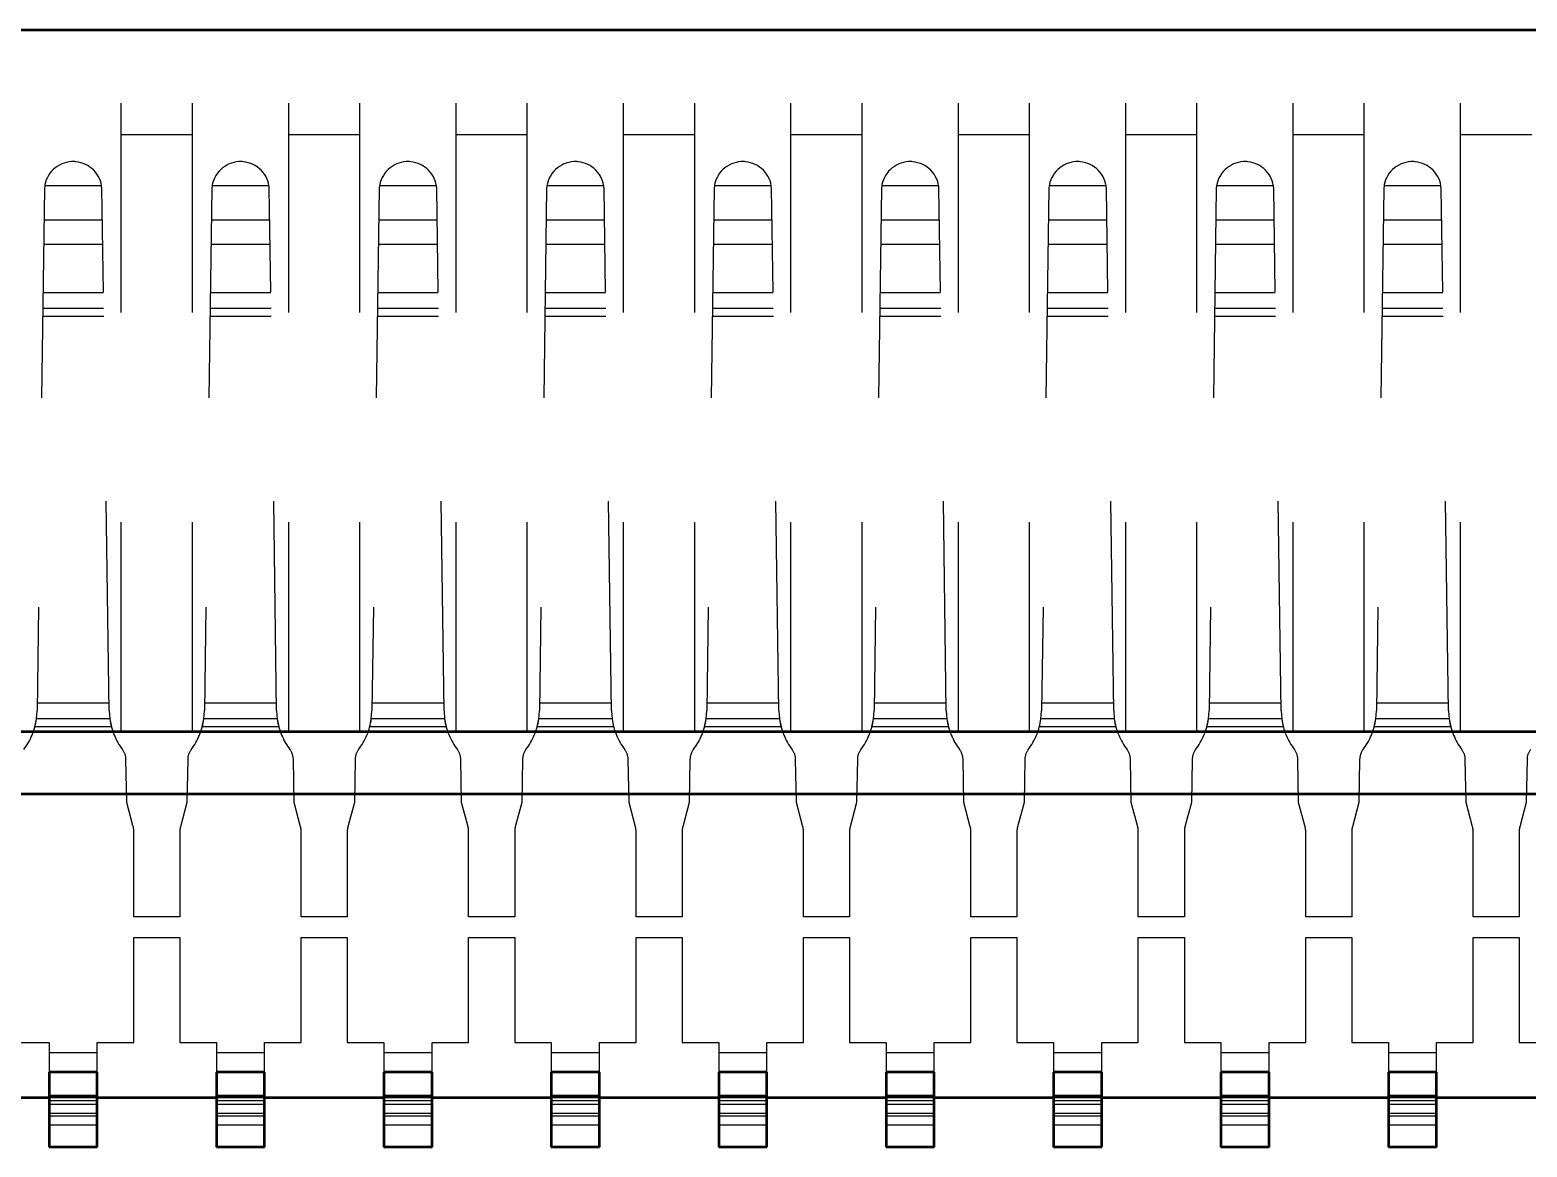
# Model space of a CAD drawing. Header units: millimetres. Extents: x -31.5 to 27, y -1.3 to 15.5.
# Drawn here: x -9.41 to -2.25, y -0.24 to 5.1 of the extents above; entities that cross this region are included whole.
import ezdxf

# ---------------------------------------------------------------- set-up
doc = ezdxf.new("R2010")
doc.units = ezdxf.units.MM
doc.linetypes.add('Dashed', pattern=[2, 1, -1])
for name, color, linetype, lineweight in [('AM_0', 7, 'Continuous', 50), ('AM_4', 3, 'Continuous', 25), ('AM_9', 6, 'Dashed', 25)]:
    doc.layers.add(name, color=color, linetype=linetype, lineweight=lineweight)

# ---------------------------------------------------------------- blocks, each defined once
blk = doc.blocks.new('1_ERF8_C_211_05_0_060PN_0_in_ERF8_060_05_0_L_DV_TR_0')
at = {"layer": 'AM_0'}
for p, q in [((-9.315, 0.123), (-9.315, -0.235)), ((-9.085, 0.123), (-9.315, 0.123)), ((-9.085, -0.235), (-9.085, 0.123)), ((-8.515, 0.123), (-8.515, -0.235)), ((-8.285, 0.123), (-8.515, 0.123)), ((-8.285, -0.235), (-8.285, 0.123)), ((-7.485, 0.123), (-7.715, 0.123)), ((-7.715, 0.123), (-7.715, -0.235)), ((-7.485, -0.235), (-7.485, 0.123)), ((-6.685, 0.123), (-6.915, 0.123)), ((-6.915, 0.123), (-6.915, -0.235)), ((-6.685, -0.235), (-6.685, 0.123)), ((-6.115, 0.123), (-6.115, -0.235)), ((-5.885, 0.123), (-6.115, 0.123)), ((-5.885, -0.235), (-5.885, 0.123)), ((-5.085, 0.123), (-5.315, 0.123)), ((-5.315, 0.123), (-5.315, -0.235)), ((-5.085, -0.235), (-5.085, 0.123)), ((-4.515, 0.123), (-4.515, -0.235)), ((-4.285, 0.123), (-4.515, 0.123)), ((-4.285, -0.235), (-4.285, 0.123)), ((-3.485, 0.123), (-3.715, 0.123)), ((-3.715, 0.123), (-3.715, -0.235)), ((-3.485, -0.235), (-3.485, 0.123)), ((-2.915, 0.123), (-2.915, -0.235)), ((-2.685, 0.123), (-2.915, 0.123)), ((-2.685, -0.235), (-2.685, 0.123)), ((-9.085, 0.008), (-9.315, 0.008)), ((-8.285, 0.008), (-8.515, 0.008)), ((-7.485, 0.008), (-7.715, 0.008)), ((-6.685, 0.008), (-6.915, 0.008)), ((-5.885, 0.008), (-6.115, 0.008)), ((-5.085, 0.008), (-5.315, 0.008)), ((-4.285, 0.008), (-4.515, 0.008)), ((-3.485, 0.008), (-3.715, 0.008)), ((-2.685, 0.008), (-2.915, 0.008)), ((-9.085, -0.235), (-9.315, -0.235)), ((-8.285, -0.235), (-8.515, -0.235)), ((-7.485, -0.235), (-7.715, -0.235)), ((-6.685, -0.235), (-6.915, -0.235)), ((-5.885, -0.235), (-6.115, -0.235)), ((-5.085, -0.235), (-5.315, -0.235)), ((-4.285, -0.235), (-4.515, -0.235)), ((-3.485, -0.235), (-3.715, -0.235)), ((-2.685, -0.235), (-2.915, -0.235))]:
    blk.add_line(p, q, dxfattribs=at)
at = {"layer": 'AM_4'}
for p, q in [((-9.085, -0.13), (-9.315, -0.13)), ((-8.285, -0.13), (-8.515, -0.13)), ((-7.485, -0.13), (-7.715, -0.13)), ((-6.685, -0.13), (-6.915, -0.13)), ((-5.885, -0.13), (-6.115, -0.13)), ((-5.085, -0.13), (-5.315, -0.13)), ((-4.285, -0.13), (-4.515, -0.13)), ((-3.485, -0.13), (-3.715, -0.13)), ((-2.685, -0.13), (-2.915, -0.13))]:
    blk.add_line(p, q, dxfattribs=at)
at = {"layer": 'AM_9'}
for p, q in [((-9.1919, 4.471), (-9.2081, 4.471)), ((-8.3919, 4.471), (-8.4081, 4.471)), ((-7.5919, 4.471), (-7.6081, 4.471)), ((-6.7919, 4.471), (-6.8081, 4.471)), ((-5.9919, 4.471), (-6.0081, 4.471)), ((-5.1919, 4.471), (-5.2081, 4.471)), ((-4.3919, 4.471), (-4.4081, 4.471)), ((-3.5919, 4.471), (-3.6081, 4.471)), ((-2.7919, 4.471), (-2.8081, 4.471)), ((-9.3375, 4.3426), (-9.3722, 1.849)), ((-9.0641, 4.356), (-9.3359, 4.356)), ((-9.0278, 1.849), (-9.0625, 4.3426)), ((-8.5375, 4.3426), (-8.5722, 1.849)), ((-8.2641, 4.356), (-8.5359, 4.356)), ((-8.2278, 1.849), (-8.2625, 4.3426)), ((-7.7375, 4.3426), (-7.7722, 1.849)), ((-7.4641, 4.356), (-7.7359, 4.356)), ((-7.4278, 1.849), (-7.4625, 4.3426)), ((-6.9375, 4.3426), (-6.9722, 1.849)), ((-6.6641, 4.356), (-6.9359, 4.356)), ((-6.6278, 1.849), (-6.6625, 4.3426)), ((-6.1375, 4.3426), (-6.1722, 1.849)), ((-5.8641, 4.356), (-6.1359, 4.356)), ((-5.8278, 1.849), (-5.8625, 4.3426)), ((-5.3375, 4.3426), (-5.3722, 1.849)), ((-5.0641, 4.356), (-5.3359, 4.356)), ((-5.0278, 1.849), (-5.0625, 4.3426)), ((-4.5375, 4.3426), (-4.5722, 1.849)), ((-4.2641, 4.356), (-4.5359, 4.356)), ((-4.2278, 1.849), (-4.2625, 4.3426)), ((-3.7375, 4.3426), (-3.7722, 1.849)), ((-3.4641, 4.356), (-3.7359, 4.356)), ((-3.4278, 1.849), (-3.4625, 4.3426)), ((-2.9375, 4.3426), (-2.9722, 1.849)), ((-2.6641, 4.356), (-2.9359, 4.356)), ((-2.6278, 1.849), (-2.6625, 4.3426)), ((-9.0604, 4.1918), (-9.3396, 4.1918)), ((-8.2604, 4.1918), (-8.5396, 4.1918)), ((-7.4604, 4.1918), (-7.7396, 4.1918)), ((-6.6604, 4.1918), (-6.9396, 4.1918)), ((-5.8604, 4.1918), (-6.1396, 4.1918)), ((-5.0604, 4.1918), (-5.3396, 4.1918)), ((-4.2604, 4.1918), (-4.5396, 4.1918)), ((-3.4604, 4.1918), (-3.7396, 4.1918)), ((-2.6604, 4.1918), (-2.9396, 4.1918)), ((-9.0588, 4.075), (-9.3412, 4.075)), ((-8.2588, 4.075), (-8.5412, 4.075)), ((-7.4588, 4.075), (-7.7412, 4.075)), ((-6.6588, 4.075), (-6.9412, 4.075)), ((-5.8588, 4.075), (-6.1412, 4.075)), ((-5.0588, 4.075), (-5.3412, 4.075)), ((-4.2588, 4.075), (-4.5412, 4.075)), ((-3.4588, 4.075), (-3.7412, 4.075)), ((-2.6588, 4.075), (-2.9412, 4.075)), ((-9.0556, 3.844), (-9.3444, 3.844)), ((-8.2556, 3.844), (-8.5444, 3.844)), ((-7.4556, 3.844), (-7.7444, 3.844)), ((-6.6556, 3.844), (-6.9444, 3.844)), ((-5.8556, 3.844), (-6.1444, 3.844)), ((-5.0556, 3.844), (-5.3444, 3.844)), ((-4.2556, 3.844), (-4.5444, 3.844)), ((-3.4556, 3.844), (-3.7444, 3.844)), ((-2.6556, 3.844), (-2.9444, 3.844)), ((-9.054, 3.731), (-9.346, 3.731)), ((-9.0545, 3.769), (-9.3455, 3.769)), ((-8.254, 3.731), (-8.546, 3.731)), ((-8.2545, 3.769), (-8.5455, 3.769)), ((-7.454, 3.731), (-7.746, 3.731)), ((-7.4545, 3.769), (-7.7455, 3.769)), ((-6.654, 3.731), (-6.946, 3.731)), ((-6.6545, 3.769), (-6.9455, 3.769)), ((-5.854, 3.731), (-6.146, 3.731)), ((-5.8545, 3.769), (-6.1455, 3.769)), ((-5.054, 3.731), (-5.346, 3.731)), ((-5.0545, 3.769), (-5.3455, 3.769)), ((-4.254, 3.731), (-4.546, 3.731)), ((-4.2545, 3.769), (-4.5455, 3.769)), ((-3.454, 3.731), (-3.746, 3.731)), ((-3.4545, 3.769), (-3.7455, 3.769)), ((-2.654, 3.731), (-2.946, 3.731)), ((-2.6545, 3.769), (-2.9455, 3.769)), ((-9.0283, 1.885), (-9.3717, 1.885)), ((-8.2283, 1.885), (-8.5717, 1.885)), ((-7.4283, 1.885), (-7.7717, 1.885)), ((-6.6283, 1.885), (-6.9717, 1.885)), ((-5.8283, 1.885), (-6.1717, 1.885)), ((-5.0283, 1.885), (-5.3717, 1.885)), ((-4.2283, 1.885), (-4.5717, 1.885)), ((-3.4283, 1.885), (-3.7717, 1.885)), ((-2.6283, 1.885), (-2.9717, 1.885)), ((-9.0249, 1.81), (-9.3751, 1.81)), ((-8.2249, 1.81), (-8.5751, 1.81)), ((-7.4249, 1.81), (-7.7751, 1.81)), ((-6.6249, 1.81), (-6.9751, 1.81)), ((-5.8249, 1.81), (-6.1751, 1.81)), ((-5.0249, 1.81), (-5.3751, 1.81)), ((-4.2249, 1.81), (-4.5751, 1.81)), ((-3.4249, 1.81), (-3.7751, 1.81)), ((-2.6249, 1.81), (-2.9751, 1.81)), ((-9.0172, 1.772), (-9.3828, 1.772)), ((-8.2172, 1.772), (-8.5828, 1.772)), ((-7.4172, 1.772), (-7.7828, 1.772)), ((-6.6172, 1.772), (-6.9828, 1.772)), ((-5.8172, 1.772), (-6.1828, 1.772)), ((-5.0172, 1.772), (-5.3828, 1.772)), ((-4.2172, 1.772), (-4.5828, 1.772)), ((-3.4172, 1.772), (-3.7828, 1.772)), ((-2.6172, 1.772), (-2.9828, 1.772)), ((-8.9438, 1.41), (-8.9476, 1.6162)), ((-8.6524, 1.6162), (-8.6562, 1.41)), ((-8.1438, 1.41), (-8.1476, 1.6162)), ((-7.8524, 1.6162), (-7.8562, 1.41)), ((-7.3438, 1.41), (-7.3476, 1.6162)), ((-7.0524, 1.6162), (-7.0562, 1.41)), ((-6.5438, 1.41), (-6.5476, 1.6162)), ((-6.2524, 1.6162), (-6.2562, 1.41)), ((-5.7438, 1.41), (-5.7476, 1.6162)), ((-5.4524, 1.6162), (-5.4562, 1.41)), ((-4.9438, 1.41), (-4.9476, 1.6162)), ((-4.6524, 1.6162), (-4.6562, 1.41)), ((-4.1438, 1.41), (-4.1476, 1.6162)), ((-3.8524, 1.6162), (-3.8562, 1.41)), ((-3.3438, 1.41), (-3.3476, 1.6162)), ((-3.0524, 1.6162), (-3.0562, 1.41)), ((-2.5438, 1.41), (-2.5476, 1.6162)), ((-2.2524, 1.6162), (-2.2562, 1.41)), ((-8.913, 1.295), (-8.9438, 1.41)), ((-8.6562, 1.41), (-8.687, 1.295)), ((-8.113, 1.295), (-8.1438, 1.41)), ((-7.8562, 1.41), (-7.887, 1.295)), ((-7.313, 1.295), (-7.3438, 1.41)), ((-7.0562, 1.41), (-7.087, 1.295)), ((-6.513, 1.295), (-6.5438, 1.41)), ((-6.2562, 1.41), (-6.287, 1.295)), ((-5.713, 1.295), (-5.7438, 1.41)), ((-5.4562, 1.41), (-5.487, 1.295)), ((-4.913, 1.295), (-4.9438, 1.41)), ((-4.6562, 1.41), (-4.687, 1.295)), ((-4.113, 1.295), (-4.1438, 1.41)), ((-3.8562, 1.41), (-3.887, 1.295)), ((-3.313, 1.295), (-3.3438, 1.41)), ((-3.0562, 1.41), (-3.087, 1.295)), ((-2.513, 1.295), (-2.5438, 1.41)), ((-2.2562, 1.41), (-2.287, 1.295)), ((-8.91, 0.865), (-8.91, 1.272)), ((-8.69, 1.272), (-8.69, 0.865)), ((-8.11, 0.865), (-8.11, 1.272)), ((-7.89, 1.272), (-7.89, 0.865)), ((-7.31, 0.865), (-7.31, 1.272)), ((-7.09, 1.272), (-7.09, 0.865)), ((-6.51, 0.865), (-6.51, 1.272)), ((-6.29, 1.272), (-6.29, 0.865)), ((-5.71, 0.865), (-5.71, 1.272)), ((-5.49, 1.272), (-5.49, 0.865)), ((-4.91, 0.865), (-4.91, 1.272)), ((-4.69, 1.272), (-4.69, 0.865)), ((-4.11, 0.865), (-4.11, 1.272)), ((-3.89, 1.272), (-3.89, 0.865)), ((-3.31, 0.865), (-3.31, 1.272)), ((-3.09, 1.272), (-3.09, 0.865)), ((-2.51, 0.865), (-2.51, 1.272)), ((-2.29, 1.272), (-2.29, 0.865)), ((-8.69, 0.865), (-8.91, 0.865)), ((-7.89, 0.865), (-8.11, 0.865)), ((-7.09, 0.865), (-7.31, 0.865)), ((-6.29, 0.865), (-6.51, 0.865)), ((-5.49, 0.865), (-5.71, 0.865)), ((-4.69, 0.865), (-4.91, 0.865)), ((-3.89, 0.865), (-4.11, 0.865)), ((-3.09, 0.865), (-3.31, 0.865)), ((-2.29, 0.865), (-2.51, 0.865)), ((-8.91, 0.265), (-8.91, 0.765)), ((-8.91, 0.765), (-8.69, 0.765)), ((-8.69, 0.765), (-8.69, 0.265)), ((-8.11, 0.265), (-8.11, 0.765)), ((-8.11, 0.765), (-7.89, 0.765)), ((-7.89, 0.765), (-7.89, 0.265)), ((-7.31, 0.265), (-7.31, 0.765)), ((-7.31, 0.765), (-7.09, 0.765)), ((-7.09, 0.765), (-7.09, 0.265)), ((-6.51, 0.265), (-6.51, 0.765)), ((-6.51, 0.765), (-6.29, 0.765)), ((-6.29, 0.765), (-6.29, 0.265)), ((-5.71, 0.265), (-5.71, 0.765)), ((-5.71, 0.765), (-5.49, 0.765)), ((-5.49, 0.765), (-5.49, 0.265)), ((-4.91, 0.265), (-4.91, 0.765)), ((-4.91, 0.765), (-4.69, 0.765)), ((-4.69, 0.765), (-4.69, 0.265)), ((-4.11, 0.265), (-4.11, 0.765)), ((-4.11, 0.765), (-3.89, 0.765)), ((-3.89, 0.765), (-3.89, 0.265)), ((-3.31, 0.265), (-3.31, 0.765)), ((-3.31, 0.765), (-3.09, 0.765)), ((-3.09, 0.765), (-3.09, 0.265)), ((-2.51, 0.265), (-2.51, 0.765)), ((-2.51, 0.765), (-2.29, 0.765)), ((-2.29, 0.765), (-2.29, 0.265)), ((-9.49, 0.265), (-9.315, 0.265)), ((-9.315, 0.265), (-9.315, 0.123)), ((-9.085, 0.2147), (-9.315, 0.2147)), ((-9.085, 0.123), (-9.085, 0.265)), ((-9.085, 0.265), (-8.91, 0.265)), ((-8.69, 0.265), (-8.515, 0.265)), ((-8.515, 0.265), (-8.515, 0.123)), ((-8.285, 0.2147), (-8.515, 0.2147)), ((-8.285, 0.123), (-8.285, 0.265)), ((-8.285, 0.265), (-8.11, 0.265)), ((-7.89, 0.265), (-7.715, 0.265)), ((-7.715, 0.265), (-7.715, 0.123)), ((-7.485, 0.2147), (-7.715, 0.2147)), ((-7.485, 0.123), (-7.485, 0.265)), ((-7.485, 0.265), (-7.31, 0.265)), ((-7.09, 0.265), (-6.915, 0.265)), ((-6.915, 0.265), (-6.915, 0.123)), ((-6.685, 0.2147), (-6.915, 0.2147)), ((-6.685, 0.123), (-6.685, 0.265)), ((-6.685, 0.265), (-6.51, 0.265)), ((-6.29, 0.265), (-6.115, 0.265)), ((-6.115, 0.265), (-6.115, 0.123)), ((-5.885, 0.2147), (-6.115, 0.2147)), ((-5.885, 0.123), (-5.885, 0.265)), ((-5.885, 0.265), (-5.71, 0.265)), ((-5.49, 0.265), (-5.315, 0.265)), ((-5.315, 0.265), (-5.315, 0.123)), ((-5.085, 0.2147), (-5.315, 0.2147)), ((-5.085, 0.123), (-5.085, 0.265)), ((-5.085, 0.265), (-4.91, 0.265)), ((-4.69, 0.265), (-4.515, 0.265)), ((-4.515, 0.265), (-4.515, 0.123)), ((-4.285, 0.2147), (-4.515, 0.2147)), ((-4.285, 0.123), (-4.285, 0.265)), ((-4.285, 0.265), (-4.11, 0.265)), ((-3.89, 0.265), (-3.715, 0.265)), ((-3.715, 0.265), (-3.715, 0.123)), ((-3.485, 0.2147), (-3.715, 0.2147)), ((-3.485, 0.123), (-3.485, 0.265)), ((-3.485, 0.265), (-3.31, 0.265)), ((-3.09, 0.265), (-2.915, 0.265)), ((-2.915, 0.265), (-2.915, 0.123)), ((-2.685, 0.2147), (-2.915, 0.2147)), ((-2.685, 0.123), (-2.685, 0.265)), ((-2.685, 0.265), (-2.51, 0.265)), ((-2.29, 0.265), (-2.115, 0.265)), ((-9.085, -0.0149), (-9.315, -0.0149)), ((-9.085, -0.032), (-9.315, -0.032)), ((-8.285, -0.0149), (-8.515, -0.0149)), ((-8.285, -0.032), (-8.515, -0.032)), ((-7.485, -0.0149), (-7.715, -0.0149)), ((-7.485, -0.032), (-7.715, -0.032)), ((-6.685, -0.0149), (-6.915, -0.0149)), ((-6.685, -0.032), (-6.915, -0.032)), ((-5.885, -0.0149), (-6.115, -0.0149)), ((-5.885, -0.032), (-6.115, -0.032)), ((-5.085, -0.0149), (-5.315, -0.0149)), ((-5.085, -0.032), (-5.315, -0.032)), ((-4.285, -0.0149), (-4.515, -0.0149)), ((-4.285, -0.032), (-4.515, -0.032)), ((-3.485, -0.0149), (-3.715, -0.0149)), ((-3.485, -0.032), (-3.715, -0.032)), ((-2.685, -0.0149), (-2.915, -0.0149)), ((-2.685, -0.032), (-2.915, -0.032)), ((-9.085, -0.075), (-9.315, -0.075)), ((-9.315, -0.0853), (-9.085, -0.0853)), ((-8.285, -0.075), (-8.515, -0.075)), ((-8.515, -0.0853), (-8.285, -0.0853)), ((-7.485, -0.075), (-7.715, -0.075)), ((-7.715, -0.0853), (-7.485, -0.0853)), ((-6.685, -0.075), (-6.915, -0.075)), ((-6.915, -0.0853), (-6.685, -0.0853)), ((-5.885, -0.075), (-6.115, -0.075)), ((-6.115, -0.0853), (-5.885, -0.0853)), ((-5.085, -0.075), (-5.315, -0.075)), ((-5.315, -0.0853), (-5.085, -0.0853)), ((-4.285, -0.075), (-4.515, -0.075)), ((-4.515, -0.0853), (-4.285, -0.0853)), ((-3.485, -0.075), (-3.715, -0.075)), ((-3.715, -0.0853), (-3.485, -0.0853)), ((-2.685, -0.075), (-2.915, -0.075)), ((-2.915, -0.0853), (-2.685, -0.0853))]:
    blk.add_line(p, q, dxfattribs=at)
for points in [[(-9.2081, 4.471), (-9.2201, 4.4698), (-9.2319, 4.4675), (-9.2435, 4.4642), (-9.2547, 4.4599), (-9.2655, 4.4547), (-9.2758, 4.4485), (-9.2856, 4.4415), (-9.2947, 4.4336), (-9.303, 4.425), (-9.3106, 4.4156), (-9.3174, 4.4057), (-9.3232, 4.3952), (-9.3281, 4.3842), (-9.3321, 4.3728), (-9.335, 4.3612), (-9.3359, 4.356)], [(-9.0641, 4.356), (-9.0665, 4.3678), (-9.07, 4.3793), (-9.0745, 4.3904), (-9.08, 4.4011), (-9.0863, 4.4113), (-9.0936, 4.4209), (-9.1016, 4.4299), (-9.1104, 4.4381), (-9.1198, 4.4455), (-9.1299, 4.4521), (-9.1405, 4.4577), (-9.1516, 4.4624), (-9.163, 4.4662), (-9.1747, 4.4689), (-9.1866, 4.4706), (-9.1919, 4.471)], [(-8.4081, 4.471), (-8.4201, 4.4698), (-8.4319, 4.4675), (-8.4435, 4.4642), (-8.4547, 4.4599), (-8.4655, 4.4547), (-8.4758, 4.4485), (-8.4856, 4.4415), (-8.4947, 4.4336), (-8.503, 4.425), (-8.5106, 4.4156), (-8.5174, 4.4057), (-8.5232, 4.3952), (-8.5281, 4.3842), (-8.5321, 4.3728), (-8.535, 4.3612), (-8.5359, 4.356)], [(-8.2641, 4.356), (-8.2665, 4.3678), (-8.27, 4.3793), (-8.2745, 4.3904), (-8.28, 4.4011), (-8.2863, 4.4113), (-8.2936, 4.4209), (-8.3016, 4.4299), (-8.3104, 4.4381), (-8.3198, 4.4455), (-8.3299, 4.4521), (-8.3405, 4.4577), (-8.3516, 4.4624), (-8.363, 4.4662), (-8.3747, 4.4689), (-8.3866, 4.4706), (-8.3919, 4.471)], [(-7.6081, 4.471), (-7.6201, 4.4698), (-7.6319, 4.4675), (-7.6435, 4.4642), (-7.6547, 4.4599), (-7.6655, 4.4547), (-7.6758, 4.4485), (-7.6856, 4.4415), (-7.6947, 4.4336), (-7.703, 4.425), (-7.7106, 4.4156), (-7.7174, 4.4057), (-7.7232, 4.3952), (-7.7281, 4.3842), (-7.7321, 4.3728), (-7.735, 4.3612), (-7.7359, 4.356)], [(-7.4641, 4.356), (-7.4665, 4.3678), (-7.47, 4.3793), (-7.4745, 4.3904), (-7.48, 4.4011), (-7.4863, 4.4113), (-7.4936, 4.4209), (-7.5016, 4.4299), (-7.5104, 4.4381), (-7.5198, 4.4455), (-7.5299, 4.4521), (-7.5405, 4.4577), (-7.5516, 4.4624), (-7.563, 4.4662), (-7.5747, 4.4689), (-7.5866, 4.4706), (-7.5919, 4.471)], [(-6.8081, 4.471), (-6.8201, 4.4698), (-6.8319, 4.4675), (-6.8435, 4.4642), (-6.8547, 4.4599), (-6.8655, 4.4547), (-6.8758, 4.4485), (-6.8856, 4.4415), (-6.8947, 4.4336), (-6.903, 4.425), (-6.9106, 4.4156), (-6.9174, 4.4057), (-6.9232, 4.3952), (-6.9281, 4.3842), (-6.9321, 4.3728), (-6.935, 4.3612), (-6.9359, 4.356)], [(-6.6641, 4.356), (-6.6665, 4.3678), (-6.67, 4.3793), (-6.6745, 4.3904), (-6.68, 4.4011), (-6.6863, 4.4113), (-6.6936, 4.4209), (-6.7016, 4.4299), (-6.7104, 4.4381), (-6.7198, 4.4455), (-6.7299, 4.4521), (-6.7405, 4.4577), (-6.7516, 4.4624), (-6.763, 4.4662), (-6.7747, 4.4689), (-6.7866, 4.4706), (-6.7919, 4.471)], [(-6.0081, 4.471), (-6.0201, 4.4698), (-6.0319, 4.4675), (-6.0435, 4.4642), (-6.0547, 4.4599), (-6.0655, 4.4547), (-6.0758, 4.4485), (-6.0856, 4.4415), (-6.0947, 4.4336), (-6.103, 4.425), (-6.1106, 4.4156), (-6.1174, 4.4057), (-6.1232, 4.3952), (-6.1281, 4.3842), (-6.1321, 4.3728), (-6.135, 4.3612), (-6.1359, 4.356)], [(-5.8641, 4.356), (-5.8665, 4.3678), (-5.87, 4.3793), (-5.8745, 4.3904), (-5.88, 4.4011), (-5.8863, 4.4113), (-5.8936, 4.4209), (-5.9016, 4.4299), (-5.9104, 4.4381), (-5.9198, 4.4455), (-5.9299, 4.4521), (-5.9405, 4.4577), (-5.9516, 4.4624), (-5.963, 4.4662), (-5.9747, 4.4689), (-5.9866, 4.4706), (-5.9919, 4.471)], [(-5.2081, 4.471), (-5.2201, 4.4698), (-5.2319, 4.4675), (-5.2435, 4.4642), (-5.2547, 4.4599), (-5.2655, 4.4547), (-5.2758, 4.4485), (-5.2856, 4.4415), (-5.2947, 4.4336), (-5.303, 4.425), (-5.3106, 4.4156), (-5.3174, 4.4057), (-5.3232, 4.3952), (-5.3281, 4.3842), (-5.3321, 4.3728), (-5.335, 4.3612), (-5.3359, 4.356)], [(-5.0641, 4.356), (-5.0665, 4.3678), (-5.07, 4.3793), (-5.0745, 4.3904), (-5.08, 4.4011), (-5.0863, 4.4113), (-5.0936, 4.4209), (-5.1016, 4.4299), (-5.1104, 4.4381), (-5.1198, 4.4455), (-5.1299, 4.4521), (-5.1405, 4.4577), (-5.1516, 4.4624), (-5.163, 4.4662), (-5.1747, 4.4689), (-5.1866, 4.4706), (-5.1919, 4.471)], [(-4.4081, 4.471), (-4.4201, 4.4698), (-4.4319, 4.4675), (-4.4435, 4.4642), (-4.4547, 4.4599), (-4.4655, 4.4547), (-4.4758, 4.4485), (-4.4856, 4.4415), (-4.4947, 4.4336), (-4.503, 4.425), (-4.5106, 4.4156), (-4.5174, 4.4057), (-4.5232, 4.3952), (-4.5281, 4.3842), (-4.5321, 4.3728), (-4.535, 4.3612), (-4.5359, 4.356)], [(-4.2641, 4.356), (-4.2665, 4.3678), (-4.27, 4.3793), (-4.2745, 4.3904), (-4.28, 4.4011), (-4.2863, 4.4113), (-4.2936, 4.4209), (-4.3016, 4.4299), (-4.3104, 4.4381), (-4.3198, 4.4455), (-4.3299, 4.4521), (-4.3405, 4.4577), (-4.3516, 4.4624), (-4.363, 4.4662), (-4.3747, 4.4689), (-4.3866, 4.4706), (-4.3919, 4.471)], [(-3.6081, 4.471), (-3.6201, 4.4698), (-3.6319, 4.4675), (-3.6435, 4.4642), (-3.6547, 4.4599), (-3.6655, 4.4547), (-3.6758, 4.4485), (-3.6856, 4.4415), (-3.6947, 4.4336), (-3.703, 4.425), (-3.7106, 4.4156), (-3.7174, 4.4057), (-3.7232, 4.3952), (-3.7281, 4.3842), (-3.7321, 4.3728), (-3.735, 4.3612), (-3.7359, 4.356)], [(-3.4641, 4.356), (-3.4665, 4.3678), (-3.47, 4.3793), (-3.4745, 4.3904), (-3.48, 4.4011), (-3.4863, 4.4113), (-3.4936, 4.4209), (-3.5016, 4.4299), (-3.5104, 4.4381), (-3.5198, 4.4455), (-3.5299, 4.4521), (-3.5405, 4.4577), (-3.5516, 4.4624), (-3.563, 4.4662), (-3.5747, 4.4689), (-3.5866, 4.4706), (-3.5919, 4.471)], [(-2.8081, 4.471), (-2.8201, 4.4698), (-2.8319, 4.4675), (-2.8435, 4.4642), (-2.8547, 4.4599), (-2.8655, 4.4547), (-2.8758, 4.4485), (-2.8856, 4.4415), (-2.8947, 4.4336), (-2.903, 4.425), (-2.9106, 4.4156), (-2.9174, 4.4057), (-2.9232, 4.3952), (-2.9281, 4.3842), (-2.9321, 4.3728), (-2.935, 4.3612), (-2.9359, 4.356)], [(-2.6641, 4.356), (-2.6665, 4.3678), (-2.67, 4.3793), (-2.6745, 4.3904), (-2.68, 4.4011), (-2.6863, 4.4113), (-2.6936, 4.4209), (-2.7016, 4.4299), (-2.7104, 4.4381), (-2.7198, 4.4455), (-2.7299, 4.4521), (-2.7405, 4.4577), (-2.7516, 4.4624), (-2.763, 4.4662), (-2.7747, 4.4689), (-2.7866, 4.4706), (-2.7919, 4.471)], [(-9.3359, 4.356), (-9.3374, 4.3441), (-9.3375, 4.3426)], [(-9.0625, 4.3426), (-9.0638, 4.3545), (-9.0641, 4.356)], [(-8.5359, 4.356), (-8.5374, 4.3441), (-8.5375, 4.3426)], [(-8.2625, 4.3426), (-8.2638, 4.3545), (-8.2641, 4.356)], [(-7.7359, 4.356), (-7.7374, 4.3441), (-7.7375, 4.3426)], [(-7.4625, 4.3426), (-7.4638, 4.3545), (-7.4641, 4.356)], [(-6.9359, 4.356), (-6.9374, 4.3441), (-6.9375, 4.3426)], [(-6.6625, 4.3426), (-6.6638, 4.3545), (-6.6641, 4.356)], [(-6.1359, 4.356), (-6.1374, 4.3441), (-6.1375, 4.3426)], [(-5.8625, 4.3426), (-5.8638, 4.3545), (-5.8641, 4.356)], [(-5.3359, 4.356), (-5.3374, 4.3441), (-5.3375, 4.3426)], [(-5.0625, 4.3426), (-5.0638, 4.3545), (-5.0641, 4.356)], [(-4.5359, 4.356), (-4.5374, 4.3441), (-4.5375, 4.3426)], [(-4.2625, 4.3426), (-4.2638, 4.3545), (-4.2641, 4.356)], [(-3.7359, 4.356), (-3.7374, 4.3441), (-3.7375, 4.3426)], [(-3.4625, 4.3426), (-3.4638, 4.3545), (-3.4641, 4.356)], [(-2.9359, 4.356), (-2.9374, 4.3441), (-2.9375, 4.3426)], [(-2.6625, 4.3426), (-2.6638, 4.3545), (-2.6641, 4.356)], [(-9.3828, 1.772), (-9.3752, 1.8099), (-9.3722, 1.849)], [(-9.0278, 1.849), (-9.025, 1.8108), (-9.0172, 1.772)], [(-8.5828, 1.772), (-8.5752, 1.8099), (-8.5722, 1.849)], [(-8.2278, 1.849), (-8.225, 1.8108), (-8.2172, 1.772)], [(-7.7828, 1.772), (-7.7752, 1.8099), (-7.7722, 1.849)], [(-7.4278, 1.849), (-7.425, 1.8108), (-7.4172, 1.772)], [(-6.9828, 1.772), (-6.9752, 1.8099), (-6.9722, 1.849)], [(-6.6278, 1.849), (-6.625, 1.8108), (-6.6172, 1.772)], [(-6.1828, 1.772), (-6.1752, 1.8099), (-6.1722, 1.849)], [(-5.8278, 1.849), (-5.825, 1.8108), (-5.8172, 1.772)], [(-5.3828, 1.772), (-5.3752, 1.8099), (-5.3722, 1.849)], [(-5.0278, 1.849), (-5.025, 1.8108), (-5.0172, 1.772)], [(-4.5828, 1.772), (-4.5752, 1.8099), (-4.5722, 1.849)], [(-4.2278, 1.849), (-4.225, 1.8108), (-4.2172, 1.772)], [(-3.7828, 1.772), (-3.7752, 1.8099), (-3.7722, 1.849)], [(-3.4278, 1.849), (-3.425, 1.8108), (-3.4172, 1.772)], [(-2.9828, 1.772), (-2.9752, 1.8099), (-2.9722, 1.849)], [(-2.6278, 1.849), (-2.625, 1.8108), (-2.6172, 1.772)]]:
    blk.add_lwpolyline(points, dxfattribs=at)
for centre, radius, start, end in [((-9.6871, 1.8534), 0.315, 322.82016, 352.07955), ((-8.7129, 1.8534), 0.315, 187.92045, 217.17984), ((-8.8871, 1.8534), 0.315, 322.82016, 352.07955), ((-7.9129, 1.8534), 0.315, 187.92045, 217.17984), ((-8.0871, 1.8534), 0.315, 322.82016, 352.07955), ((-7.1129, 1.8534), 0.315, 187.92045, 217.17984), ((-7.2871, 1.8534), 0.315, 322.82016, 352.07955), ((-6.3129, 1.8534), 0.315, 187.92045, 217.17984), ((-6.4871, 1.8534), 0.315, 322.82016, 352.07955), ((-5.5129, 1.8534), 0.315, 187.92045, 217.17984), ((-5.6871, 1.8534), 0.315, 322.82016, 352.07955), ((-4.7129, 1.8534), 0.315, 187.92045, 217.17984), ((-4.8871, 1.8534), 0.315, 322.82016, 352.07955), ((-3.9129, 1.8534), 0.315, 187.92045, 217.17984), ((-4.0871, 1.8534), 0.315, 322.82016, 352.07955), ((-3.1129, 1.8534), 0.315, 187.92045, 217.17984), ((-3.2871, 1.8534), 0.315, 322.82016, 352.07955), ((-2.3129, 1.8534), 0.315, 187.92045, 217.17984), ((-9.0276, 1.6147), 0.08, 1.0394, 37.17984), ((-8.5724, 1.6147), 0.08, 142.82016, 178.9606), ((-8.2276, 1.6147), 0.08, 1.0394, 37.17984), ((-7.7724, 1.6147), 0.08, 142.82016, 178.9606), ((-7.4276, 1.6147), 0.08, 1.0394, 37.17984), ((-6.9724, 1.6147), 0.08, 142.82016, 178.9606), ((-6.6276, 1.6147), 0.08, 1.0394, 37.17984), ((-6.1724, 1.6147), 0.08, 142.82016, 178.9606), ((-5.8276, 1.6147), 0.08, 1.0394, 37.17984), ((-5.3724, 1.6147), 0.08, 142.82016, 178.9606), ((-5.0276, 1.6147), 0.08, 1.0394, 37.17984), ((-4.5724, 1.6147), 0.08, 142.82016, 178.9606), ((-4.2276, 1.6147), 0.08, 1.0394, 37.17984), ((-3.7724, 1.6147), 0.08, 142.82016, 178.9606), ((-3.4276, 1.6147), 0.08, 1.0394, 37.17984), ((-2.9724, 1.6147), 0.08, 142.82016, 178.9606), ((-2.6276, 1.6147), 0.08, 1.0394, 37.17984), ((-2.1724, 1.6147), 0.08, 142.82016, 178.9606), ((-8.9989, 1.272), 0.0889, 0, 14.9994), ((-8.6011, 1.272), 0.0889, 165.0006, 180), ((-8.1989, 1.272), 0.0889, 0, 14.9994), ((-7.8011, 1.272), 0.0889, 165.0006, 180), ((-7.3989, 1.272), 0.0889, 0, 14.9994), ((-7.0011, 1.272), 0.0889, 165.0006, 180), ((-6.5989, 1.272), 0.0889, 0, 14.9994), ((-6.2011, 1.272), 0.0889, 165.0006, 180), ((-5.7989, 1.272), 0.0889, 0, 14.9994), ((-5.4011, 1.272), 0.0889, 165.0006, 180), ((-4.9989, 1.272), 0.0889, 0, 14.9994), ((-4.6011, 1.272), 0.0889, 165.0006, 180), ((-4.1989, 1.272), 0.0889, 0, 14.9994), ((-3.8011, 1.272), 0.0889, 165.0006, 180), ((-3.3989, 1.272), 0.0889, 0, 14.9994), ((-3.0011, 1.272), 0.0889, 165.0006, 180), ((-2.5989, 1.272), 0.0889, 0, 14.9994), ((-2.2011, 1.272), 0.0889, 165.0006, 180)]:
    blk.add_arc(centre, radius, start, end, dxfattribs=at)
blk = doc.blocks.new('2_ERF8_060_05_0_DVTR_0_in_ERF8_060_05_0_L_DV_TR_0')
at = {"layer": 'AM_0'}
for p, q in [((-27, 5.1), (27, 5.1)), ((-25.55, 1.75), (27, 1.75)), ((24.235, 1.45), (-24.235, 1.45)), ((-9.315, 0), (-9.885, 0)), ((-8.515, 0), (-9.085, 0)), ((-7.715, 0), (-8.285, 0)), ((-6.915, 0), (-7.485, 0)), ((-6.115, 0), (-6.685, 0)), ((-5.315, 0), (-5.885, 0)), ((-4.515, 0), (-5.085, 0)), ((-3.715, 0), (-4.285, 0)), ((-2.915, 0), (-3.485, 0)), ((-2.115, 0), (-2.685, 0))]:
    blk.add_line(p, q, dxfattribs=at)
at = {"layer": 'AM_9'}
for p, q in [((-8.97, 1.75), (-8.97, 5.1)), ((-8.63, 1.75), (-8.63, 5.1)), ((-8.17, 1.75), (-8.17, 5.1)), ((-7.83, 1.75), (-7.83, 5.1)), ((-7.37, 1.75), (-7.37, 5.1)), ((-7.03, 1.75), (-7.03, 5.1)), ((-6.57, 1.75), (-6.57, 5.1)), ((-6.23, 1.75), (-6.23, 5.1)), ((-5.77, 1.75), (-5.77, 5.1)), ((-5.43, 1.75), (-5.43, 5.1)), ((-4.97, 1.75), (-4.97, 5.1)), ((-4.63, 1.75), (-4.63, 5.1)), ((-4.17, 1.75), (-4.17, 5.1)), ((-3.83, 1.75), (-3.83, 5.1)), ((-3.37, 1.75), (-3.37, 5.1)), ((-3.03, 1.75), (-3.03, 5.1)), ((-2.57, 1.75), (-2.57, 5.1)), ((-8.97, 4.6), (-8.63, 4.6)), ((-8.17, 4.6), (-7.83, 4.6)), ((-7.37, 4.6), (-7.03, 4.6)), ((-6.57, 4.6), (-6.23, 4.6)), ((-5.77, 4.6), (-5.43, 4.6)), ((-4.97, 4.6), (-4.63, 4.6)), ((-4.17, 4.6), (-3.83, 4.6)), ((-3.37, 4.6), (-3.03, 4.6)), ((-2.57, 4.6), (-2.23, 4.6)), ((-9.085, 0), (-9.315, 0)), ((-8.285, 0), (-8.515, 0)), ((-7.485, 0), (-7.715, 0)), ((-6.685, 0), (-6.915, 0)), ((-5.885, 0), (-6.115, 0)), ((-5.085, 0), (-5.315, 0)), ((-4.285, 0), (-4.515, 0)), ((-3.485, 0), (-3.715, 0)), ((-2.685, 0), (-2.915, 0))]:
    blk.add_line(p, q, dxfattribs=at)

msp = doc.modelspace()

# ---------------------------------------------------------------- block references
for name in ['2_ERF8_060_05_0_DVTR_0_in_ERF8_060_05_0_L_DV_TR_0', '1_ERF8_C_211_05_0_060PN_0_in_ERF8_060_05_0_L_DV_TR_0']:
    msp.add_blockref(name, (0, 0))

doc.saveas('drawing.dxf')
